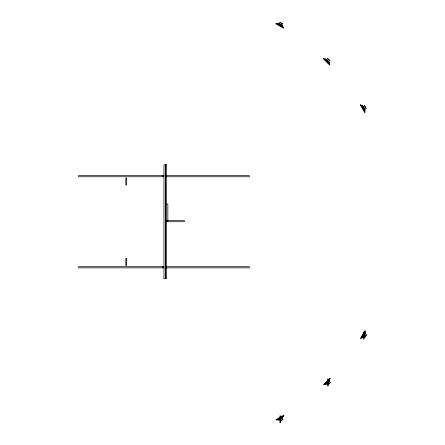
<?xml version="1.0" encoding="UTF-8"?>
<svg xmlns="http://www.w3.org/2000/svg" width="445" height="445" viewBox="0 0 445 445"><rect width="100%" height="100%" fill="white"/><g stroke="black" fill="none" stroke-linecap="round" stroke-linejoin="round"><path stroke-width="0.67" d="M329.534 380.914L329.834 379.424M365.15 331.887L365.245 333.405M365.017 109.837L364.917 111.356M282.597 417.722L283.27 416.359M360.467 338.489L364.995 330.646M360.856 338.717L365.384 330.874M363.737 336.62L365.284 333.945M364.572 337.711L366.38 334.579M364.817 337.644L366.446 334.824M323.598 384.591L330.001 378.189M323.916 384.914L330.324 378.506M326.869 384.007L327.815 383.056M328.149 382.728L329.428 381.448M328.137 384.524L330.324 382.344M328.176 384.747L330.318 382.6M361.624 337.994L362.986 337.316M275.911 419.735L283.754 415.207M276.139 420.125L283.982 415.597M279.226 420.013L282.353 418.205M280.428 420.781L282.987 419.301M280.517 420.937L282.92 419.552M324.844 384.408L326.341 384.113M278.481 23.446L276.962 23.546M277.163 419.88L278.681 419.98M163.966 175.608L78.554 175.608L78.554 176.748L163.966 176.748M166.046 175.608L249.372 175.608L249.372 176.748L166.046 176.748M166.719 204.088L167.854 204.088L167.854 221.171M167.309 220.592L184.391 220.592L184.391 221.732L167.309 221.732L167.309 221.443M166.719 221.171L167.136 221.171M163.966 266.711L78.554 266.711L78.554 267.851L163.966 267.851M166.046 266.711L249.372 266.711L249.372 267.851L166.046 267.851M325.996 59.163L324.5 58.862M362.758 105.921L361.451 105.287M279.905 22.25L282.72 23.874M279.655 22.317L282.786 24.125M279.021 23.413L282.152 25.22M275.95 23.307L283.793 27.835M275.722 23.702L283.565 28.23M327.676 58.373L329.979 60.67M327.42 58.373L329.979 60.926M326.524 59.268L329.083 61.822M323.587 58.373L329.99 64.775M323.265 58.69L329.673 65.098M283.07 27.073L282.391 25.704M364.589 105.599L366.213 108.413M364.338 105.532L366.146 108.658M363.242 106.16L365.05 109.292M360.634 104.536L365.161 112.379M360.244 104.764L364.772 112.607M329.489 63.846L329.189 62.356M363.281 334.323L363.281 332.17L364.138 332.17L364.138 339.001L363.281 339.001L363.281 335.586M280.767 417.282L280.767 415.919L279.916 415.919L279.916 417.966M280.767 418.65L280.767 422.75L279.916 422.75L279.916 419.335M162.826 175.608L162.826 176.748M162.826 266.711L162.826 267.851M279.432 419.896A2.047 0.439 1.8 0 1 277.085 419.579M278.342 418.851A2.047 1.057 -15.6 0 1 280.005 419.563M283.048 416.136A2.047 0.439 -61.8 0 1 282.147 418.328M281.574 418.662A2.047 1.057 -44.4 0 1 281.791 416.865M327.042 383.835A2.047 0.439 -13.2 0 1 324.689 384.141M325.718 383.112A2.047 1.057 -30.6 0 1 327.509 383.368M329.561 379.268A2.047 0.439 -76.8 0 1 329.255 381.621M328.788 382.088A2.047 1.057 -59.4 0 1 328.532 380.297M363.398 336.982A2.047 0.439 -28.2 0 1 361.401 337.772M362.13 336.509A2.047 1.057 -45.6 0 1 363.927 336.292M364.85 331.803A2.047 0.439 88.2 0 1 365.161 334.156M364.828 334.729A2.047 1.057 -74.4 0 1 364.121 333.066M281.941 25.098A2.047 0.439 61.8 0 1 282.848 27.29M281.585 26.561A2.047 1.057 44.4 0 1 281.368 24.77M276.879 23.846A2.047 0.439 -1.8 0 1 279.232 23.535M279.805 23.863A2.047 1.057 15.6 0 1 278.142 24.575M328.911 61.655A2.047 0.439 76.8 0 1 329.217 64.002M328.188 62.973A2.047 1.057 59.4 0 1 328.443 61.182M324.344 59.135A2.047 0.439 13.2 0 1 326.697 59.441M327.164 59.908A2.047 1.057 30.6 0 1 325.373 60.164M364.928 109.086A2.047 0.439 -88.2 0 1 364.616 111.434M363.888 110.171A2.047 1.057 74.4 0 1 364.6 108.508M361.173 105.471A2.047 0.439 28.2 0 1 363.365 106.372M363.693 106.945A2.047 1.057 45.6 0 1 361.902 106.728M165.39 164.789L163.966 164.789L163.966 278.67L165.39 278.67L165.39 164.789M166.641 164.789L165.501 164.789L165.501 278.67L166.641 278.67L166.641 164.789M126.664 178.05L125.807 178.05L125.807 184.886L126.664 184.886L126.664 178.05M126.664 258.573L125.807 258.573L125.807 265.409L126.664 265.409L126.664 258.573M328.299 379.112L327.442 379.112L327.442 385.943L328.299 385.943L328.299 379.112M166.808 221.566A0.567 0.567 0 0 0 167.759 221.31A0.567 0.567 0 0 0 167.064 220.609A0.567 0.567 0 0 0 166.808 221.566M279.944 418.728A0.807 0.445 -25 0 0 280.639 418.851A0.807 0.445 -35 0 0 280.878 418.183A0.807 0.445 -35 0 0 280.216 418.116A0.807 0.445 -25 0 0 279.944 418.728M327.231 382.578A0.807 0.445 -40 0 0 327.937 382.516A0.807 0.445 -50 0 0 327.998 381.81A0.807 0.445 -50 0 0 327.336 381.916A0.807 0.445 -40 0 0 327.231 382.578M363.454 335.602A0.807 0.445 -55 0 0 364.116 335.358A0.807 0.445 -65 0 0 363.993 334.662A0.807 0.445 -65 0 0 363.387 334.94A0.807 0.445 -55 0 0 363.454 335.602M280.678 25.243A0.807 0.445 35 0 0 280.439 24.575A0.807 0.445 25 0 0 279.744 24.698A0.807 0.445 25 0 0 280.016 25.309A0.807 0.445 35 0 0 280.678 25.243M327.654 61.46A0.807 0.445 50 0 0 327.592 60.759A0.807 0.445 40 0 0 326.886 60.698A0.807 0.445 40 0 0 326.992 61.354A0.807 0.445 50 0 0 327.654 61.46M363.76 108.574A0.807 0.445 65 0 0 363.888 107.879A0.807 0.445 55 0 0 363.22 107.634A0.807 0.445 55 0 0 363.153 108.302A0.807 0.445 65 0 0 363.76 108.574"/></g></svg>
